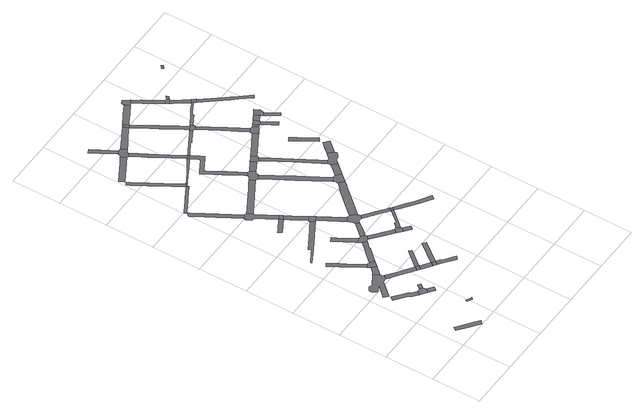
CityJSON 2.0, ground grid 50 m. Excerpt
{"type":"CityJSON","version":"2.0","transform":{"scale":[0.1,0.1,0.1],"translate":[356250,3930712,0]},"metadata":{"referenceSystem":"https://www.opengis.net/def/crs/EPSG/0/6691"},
"CityObjects":{
"road1":{"type":"Road","attributes":{"RoadStructureAttribute.sectionType":"1"},"geometry":[{"type":"MultiSurface","lod":"1","boundaries":[[[0,1,2,3,4,5]]]}]},
"road2":{"type":"Road","attributes":{"RoadStructureAttribute.sectionType":"1"},"geometry":[{"type":"MultiSurface","lod":"1","boundaries":[[[6,7,8,9,10,11,12,13,14,15]]]}]},
"road3":{"type":"Road","geometry":[{"type":"MultiSurface","lod":"1","boundaries":[[[16,17,18,19,20,21,22,23,24,25,26,27,28,29,30,31,32,33,34,35,36,37]]]}]},
"road4":{"type":"Road","geometry":[{"type":"MultiSurface","lod":"1","boundaries":[[[38,15,14,39,40,41]]]}]},
"road5":{"type":"Road","geometry":[{"type":"MultiSurface","lod":"1","boundaries":[[[42,43,44,45,46,47,48]]]}]},
"road6":{"type":"Road","attributes":{"RoadStructureAttribute.sectionType":"1"},"geometry":[{"type":"MultiSurface","lod":"1","boundaries":[[[49,50,40,39]]]}]},
"road7":{"type":"Road","geometry":[{"type":"MultiSurface","lod":"1","boundaries":[[[51,52,38,41]]]}]},
"road8":{"type":"Road","attributes":{"RoadStructureAttribute.sectionType":"1"},"geometry":[{"type":"MultiSurface","lod":"1","boundaries":[[[53,54,55,56,57,58,59,60,61,62]]]}]},
"road9":{"type":"Road","attributes":{"RoadStructureAttribute.sectionType":"1"},"geometry":[{"type":"MultiSurface","lod":"1","boundaries":[[[63,64,65,66,16,37]]]}]},
"road10":{"type":"Road","attributes":{"RoadStructureAttribute.sectionType":"1"},"geometry":[{"type":"MultiSurface","lod":"1","boundaries":[[[33,67,68,69,70,71,72,73,74,75,34]]]}]},
"road11":{"type":"Road","geometry":[{"type":"MultiSurface","lod":"1","boundaries":[[[76,53,62,64,63,77]]]}]},
"road12":{"type":"Road","geometry":[{"type":"MultiSurface","lod":"1","boundaries":[[[72,71,78,79]]]}]},
"road13":{"type":"Road","attributes":{"RoadStructureAttribute.sectionType":"1"},"geometry":[{"type":"MultiSurface","lod":"1","boundaries":[[[80,81,82,83,84,85,86,87,88,89,90]]]}]},
"road14":{"type":"Road","attributes":{"RoadStructureAttribute.sectionType":"1"},"geometry":[{"type":"MultiSurface","lod":"1","boundaries":[[[91,79,78,92]]]}]},
"road15":{"type":"Road","attributes":{"RoadStructureAttribute.sectionType":"1"},"geometry":[{"type":"MultiSurface","lod":"1","boundaries":[[[93,94,95,96,97,98,99,100,101,102,76,77]]]}]},
"road16":{"type":"Road","geometry":[{"type":"MultiSurface","lod":"1","boundaries":[[[103,104,91,92]]]}]},
"road17":{"type":"Road","geometry":[{"type":"MultiSurface","lod":"1","boundaries":[[[105,106,72,79]]]}]},
"road18":{"type":"Road","attributes":{"RoadStructureAttribute.sectionType":"1"},"geometry":[{"type":"MultiSurface","lod":"1","boundaries":[[[107,108,109,110,111,112,113,114,115,116,117,118]]]}]},
"road19":{"type":"Road","attributes":{"RoadStructureAttribute.sectionType":"1"},"geometry":[{"type":"MultiSurface","lod":"1","boundaries":[[[119,120,121,122,123,124,125]]]}]},
"road20":{"type":"Road","geometry":[{"type":"MultiSurface","lod":"1","boundaries":[[[126,127,128,129,130]]]}]},
"road21":{"type":"Road","attributes":{"RoadStructureAttribute.sectionType":"1"},"geometry":[{"type":"MultiSurface","lod":"1","boundaries":[[[103,131,132,133,134,135,104]]]}]},
"road22":{"type":"Road","geometry":[{"type":"MultiSurface","lod":"1","boundaries":[[[136,137,138,119,125,98,97,139,140]]]}]},
"road23":{"type":"Road","geometry":[{"type":"MultiSurface","lod":"1","boundaries":[[[117,141,142,143,126,144,145,146,147,148,118]]]}]},
"road24":{"type":"Road","geometry":[{"type":"MultiSurface","lod":"1","boundaries":[[[104,149,150,91]]]}]},
"road25":{"type":"Road","attributes":{"RoadStructureAttribute.sectionType":"1"},"geometry":[{"type":"MultiSurface","lod":"1","boundaries":[[[151,152,153,154,155,156,112,157,158,159,160,161]]]}]},
"road26":{"type":"Road","geometry":[{"type":"MultiSurface","lod":"1","boundaries":[[[126,130,162,144]]]}]},
"road27":{"type":"Road","attributes":{"RoadStructureAttribute.sectionType":"1"},"geometry":[{"type":"MultiSurface","lod":"1","boundaries":[[[163,164,165,166,167,162,130]]]}]},
"road28":{"type":"Road","attributes":{"RoadStructureAttribute.sectionType":"1"},"geometry":[{"type":"MultiSurface","lod":"1","boundaries":[[[168,169,170,171,172,136,140,173,174,175,176,177]]]}]},
"road29":{"type":"Road","attributes":{"RoadStructureAttribute.sectionType":"1"},"geometry":[{"type":"MultiSurface","lod":"1","boundaries":[[[178,179,180,181,182,183,184,138,137]]]}]},
"road30":{"type":"Road","geometry":[{"type":"MultiSurface","lod":"1","boundaries":[[[185,186,166,165,82,81,187]]]}]},
"road31":{"type":"Road","attributes":{"RoadStructureAttribute.sectionType":"1"},"geometry":[{"type":"MultiSurface","lod":"1","boundaries":[[[188,189,190,191,192,193,194,195,196,197,198,199,200,201,202,161]]]}]},
"road32":{"type":"Road","attributes":{"RoadStructureAttribute.sectionType":"1"},"geometry":[{"type":"MultiSurface","lod":"1","boundaries":[[[185,187,203,204,205]]]}]},
"road33":{"type":"Road","geometry":[{"type":"MultiSurface","lod":"1","boundaries":[[[188,161,160,206,207,208,209,210]]]}]},
"road34":{"type":"Road","geometry":[{"type":"MultiSurface","lod":"1","boundaries":[[[211,212,213,214,168,177]]]}]},
"road35":{"type":"Road","attributes":{"RoadStructureAttribute.sectionType":"1"},"geometry":[{"type":"MultiSurface","lod":"1","boundaries":[[[215,216,217,218,147,146,219,220,221,222,223,224,225]]]}]},
"road36":{"type":"Road","geometry":[{"type":"MultiSurface","lod":"1","boundaries":[[[204,226,227,183,182,228,229,230,231,232,233,205]]]}]},
"road37":{"type":"Road","attributes":{"RoadStructureAttribute.sectionType":"1"},"geometry":[{"type":"MultiSurface","lod":"1","boundaries":[[[234,235,236,237,238,239,240,241]]]}]},
"road38":{"type":"Road","geometry":[{"type":"MultiSurface","lod":"1","boundaries":[[[242,243,212,211]]]}]},
"road39":{"type":"Road","attributes":{"RoadStructureAttribute.sectionType":"1"},"geometry":[{"type":"MultiSurface","lod":"1","boundaries":[[[244,245,246,247,248,249,214,213,250,251]]]}]},
"road40":{"type":"Road","attributes":{"RoadStructureAttribute.sectionType":"1"},"geometry":[{"type":"MultiSurface","lod":"1","boundaries":[[[252,253,254,255,256,257,231,230,258,259,260,261,262,244]]]}]},
"road41":{"type":"Road","attributes":{"RoadStructureAttribute.sectionType":"1"},"geometry":[{"type":"MultiSurface","lod":"1","boundaries":[[[209,263,264,265,266,267,268,269,270,271,272,273,274,275,276,277,278,279,280,281,282,283,284,285,286,287,288,289,290,291,292,293,294,295,296,271,297,298,299,300,301,302,210]]]}]},
"road42":{"type":"Road","attributes":{"RoadStructureAttribute.sectionType":"1"},"geometry":[{"type":"MultiSurface","lod":"1","boundaries":[[[303,304,305,306,307,308,309]]]}]},
"road43":{"type":"Road","geometry":[{"type":"MultiSurface","lod":"1","boundaries":[[[310,309,308,311,236,235,312,313,314,315,316]]]}]},
"road44":{"type":"Road","geometry":[{"type":"MultiSurface","lod":"1","boundaries":[[[252,244,251,317]]]}]},
"road45":{"type":"Road","attributes":{"RoadStructureAttribute.sectionType":"1"},"geometry":[{"type":"MultiSurface","lod":"1","boundaries":[[[232,318,319,320,321,322,323,324,325,326,327,233]]]}]},
"road46":{"type":"Road","attributes":{"RoadStructureAttribute.sectionType":"1"},"geometry":[{"type":"MultiSurface","lod":"1","boundaries":[[[328,329,330,331,332,313,312,333,334,335,336,337,338,339]]]}]},
"road47":{"type":"Road","geometry":[{"type":"MultiSurface","lod":"1","boundaries":[[[340,341,342,343,285,284,344,345,225,224,346]]]}]},
"road48":{"type":"Road","geometry":[{"type":"MultiSurface","lod":"1","boundaries":[[[271,296,339,338,297]]]}]},
"road49":{"type":"Road","attributes":{"RoadStructureAttribute.sectionType":"1"},"geometry":[{"type":"MultiSurface","lod":"1","boundaries":[[[347,348,349,350,351,352,353,354,355,356,340,346]]]}]},
"road50":{"type":"Road","attributes":{"RoadStructureAttribute.sectionType":"1"},"geometry":[{"type":"MultiSurface","lod":"1","boundaries":[[[357,358,359,360,361,362,363,317,251]]]}]},
"road51":{"type":"Road","attributes":{"RoadStructureAttribute.sectionType":"1"},"geometry":[{"type":"MultiSurface","lod":"1","boundaries":[[[364,343,342,365]]]}]},
"road52":{"type":"Road","attributes":{"RoadStructureAttribute.sectionType":"1"},"geometry":[{"type":"MultiSurface","lod":"1","boundaries":[[[366,367,368,310,316,369,370,371,372,373]]]}]},
"road53":{"type":"Road","geometry":[{"type":"MultiSurface","lod":"1","boundaries":[[[374,352,351,375,323,322,376,377]]]}]},
"road54":{"type":"Road","geometry":[{"type":"MultiSurface","lod":"1","boundaries":[[[378,379,380,364,365,381,382]]]}]},
"road55":{"type":"Road","attributes":{"RoadStructureAttribute.sectionType":"1"},"geometry":[{"type":"MultiSurface","lod":"1","boundaries":[[[296,383,384,385,386,387,388,389,390,391,392,393,394,395,396,339]]]}]},
"road56":{"type":"Road","geometry":[{"type":"MultiSurface","lod":"1","boundaries":[[[397,398,366,373]]]}]},
"road57":{"type":"Road","attributes":{"RoadStructureAttribute.sectionType":"1"},"geometry":[{"type":"MultiSurface","lod":"1","boundaries":[[[381,399,400,401,402,403,404,405,406,382]]]}]},
"road58":{"type":"Road","attributes":{"RoadStructureAttribute.sectionType":"1"},"geometry":[{"type":"MultiSurface","lod":"1","boundaries":[[[376,407,408,409,410,377]]]}]},
"road59":{"type":"Road","attributes":{"RoadStructureAttribute.sectionType":"1"},"geometry":[{"type":"MultiSurface","lod":"1","boundaries":[[[411,412,413,414,415,416,417,418,397,373]]]}]},
"road60":{"type":"Road","attributes":{"RoadStructureAttribute.sectionType":"1"},"geometry":[{"type":"MultiSurface","lod":"1","boundaries":[[[419,379,378,420,421,422,423,424,425]]]}]},
"road61":{"type":"Road","attributes":{"RoadStructureAttribute.sectionType":"1"},"geometry":[{"type":"MultiSurface","lod":"1","boundaries":[[[397,426,427,428,429,430,431,432,433,434,435,436,437,438,439,440,441,398]]]}]},
"road62":{"type":"Road","geometry":[{"type":"MultiSurface","lod":"1","boundaries":[[[442,443,403,402,444,409,408,445,446,447,448]]]}]},
"road63":{"type":"Road","geometry":[{"type":"MultiSurface","lod":"1","boundaries":[[[449,450,451,416,415,391,390,452,453]]]}]},
"road64":{"type":"Road","attributes":{"RoadStructureAttribute.sectionType":"1"},"geometry":[{"type":"MultiSurface","lod":"1","boundaries":[[[452,454,455,456,457,458,459,460,461,462,463,464,465,466,467,453]]]}]},
"road65":{"type":"Road","attributes":{"RoadStructureAttribute.sectionType":"1"},"geometry":[{"type":"MultiSurface","lod":"1","boundaries":[[[468,469,470,471,472,442,448]]]}]},
"road66":{"type":"Road","geometry":[{"type":"MultiSurface","lod":"1","boundaries":[[[424,473,474,475,460,459,425]]]}]},
"road67":{"type":"Road","geometry":[{"type":"MultiSurface","lod":"1","boundaries":[[[476,477,434,433,478,479]]]}]},
"road68":{"type":"Road","attributes":{"RoadStructureAttribute.sectionType":"1"},"geometry":[{"type":"MultiSurface","lod":"1","boundaries":[[[480,481,482,483,484,485,486,487]]]}]},
"road69":{"type":"Road","attributes":{"RoadStructureAttribute.sectionType":"1"},"geometry":[{"type":"MultiSurface","lod":"1","boundaries":[[[449,488,489,490,491,492,493,494,495,496,497,498,499,500,501,502,503,504,505,450]]]}]},
"road70":{"type":"Road","attributes":{"RoadStructureAttribute.sectionType":"1"},"geometry":[{"type":"MultiSurface","lod":"1","boundaries":[[[474,506,507,475]]]}]},
"road71":{"type":"Road","attributes":{"RoadStructureAttribute.sectionType":"1"},"geometry":[{"type":"MultiSurface","lod":"1","boundaries":[[[508,509,510,511,512,513,514,479,478,515,516,517]]]}]},
"road72":{"type":"Road","geometry":[{"type":"MultiSurface","lod":"1","boundaries":[[[507,506,518,519,520,521]]]}]},
"road73":{"type":"Road","geometry":[{"type":"MultiSurface","lod":"1","boundaries":[[[522,523,524,508,517,525,526]]]}]},
"road74":{"type":"Road","geometry":[{"type":"MultiSurface","lod":"1","boundaries":[[[527,528,529,519,518]]]}]},
"road75":{"type":"Road","attributes":{"RoadStructureAttribute.sectionType":"1"},"geometry":[{"type":"MultiSurface","lod":"1","boundaries":[[[530,522,526,531,532,498,533]]]}]},
"road76":{"type":"Road","attributes":{"RoadStructureAttribute.sectionType":"1"},"geometry":[{"type":"MultiSurface","lod":"1","boundaries":[[[520,534,535,536,521]]]}]},
"road77":{"type":"Road","geometry":[{"type":"MultiSurface","lod":"1","boundaries":[[[523,537,538,524]]]}]},
"road78":{"type":"Road","geometry":[{"type":"MultiSurface","lod":"1","boundaries":[[[498,497,539,540,541,542,533]]]}]},
"road79":{"type":"Road","geometry":[{"type":"MultiSurface","lod":"1","boundaries":[[[543,544,545,535,534,546]]]}]},
"road80":{"type":"Road","geometry":[{"type":"MultiSurface","lod":"1","boundaries":[[[547,548,549,550,543,546]]]}]},
"road81":{"type":"Road","attributes":{"RoadStructureAttribute.sectionType":"1"},"geometry":[{"type":"MultiSurface","lod":"1","boundaries":[[[551,552,553,554,540,539,555,556,557,558,559]]]}]},
"road82":{"type":"Road","geometry":[{"type":"MultiSurface","lod":"1","boundaries":[[[560,561,562,563]]]}]}
},
"vertices":[
[118,160,0],[203,96,0],[321,6,0],[351,39,0],[286,89,0],[146,195,0],
[296,746,0],[274,776,0],[273,777,0],[151,872,0],[123,836,0],[241,745,0],[244,740,0],[264,714,0],[314,676,0],[341,712,0],
[293,1164,0],[176,1095,0],[148,1106,0],[113,1085,0],[114,1084,0],[111,1055,0],[141,1003,0],[196,1035,0],[212,1042,0],[174,1000,0],[151,974,0],[111,930,0],[149,894,0],[155,898,0],[160,904,0],[251,1007,0],[271,1029,0],[315,1034,0],[341,1069,0],[330,1077,0],[328,1105,0],[327,1107,0],
[377,717,0],[379,627,0],[406,663,0],[404,694,0],
[492,289,0],[477,276,0],[529,243,0],[546,262,0],[542,264,0],[540,261,0],[511,278,0],
[441,580,0],[468,616,0],
[435,735,0],[406,757,0],
[375,1275,0],[280,1433,0],[247,1487,0],[210,1550,0],[184,1592,0],[151,1572,0],[161,1554,0],[215,1465,0],[262,1388,0],[342,1255,0],
[400,1187,0],[361,1223,0],[322,1181,0],[305,1171,0],
[335,1018,0],[351,1007,0],[357,1002,0],[424,954,0],[557,859,0],[583,897,0],[461,982,0],[452,988,0],[371,1046,0],
[406,1270,0],[444,1236,0],
[585,839,0],[610,874,0],
[265,1779,0],[561,1950,0],[538,1994,0],[291,1850,0],[254,1829,0],[242,1822,0],[245,1817,0],[258,1795,0],[132,1721,0],[116,1711,0],[122,1700,0],
[709,808,0],[682,770,0],
[465,1259,0],[555,1358,0],[552,1363,0],[609,1425,0],[613,1429,0],[580,1460,0],[577,1456,0],[516,1389,0],[497,1369,0],[438,1304,0],
[718,744,0],[744,780,0],
[742,1033,0],[715,1055,0],
[171,2733,0],[159,2754,0],[106,2845,0],[37,2963,0],[29,2976,0],[28,2979,0],[3,2940,0],[26,2902,0],[125,2732,0],[137,2712,0],[252,2514,0],[286,2535,0],
[599,1515,0],[531,1627,0],[477,1727,0],[437,1706,0],[491,1606,0],[551,1508,0],[561,1491,0],
[410,2247,0],[299,2183,0],[268,2165,0],[289,2128,0],[431,2210,0],
[763,712,0],[868,626,0],[900,661,0],[793,739,0],[773,759,0],
[667,1470,0],[667,1486,0],[629,1512,0],[619,1436,0],[638,1436,0],
[245,2486,0],[275,2434,0],[294,2445,0],[453,2272,0],[341,2463,0],[344,2474,0],[316,2528,0],[298,2532,0],
[896,978,0],[861,1005,0],
[283,3159,0],[173,3096,0],[164,3090,0],[68,3035,0],[47,3022,0],[14,3003,0],[41,2987,0],[153,3052,0],[185,3071,0],[307,3142,0],[294,3165,0],
[472,2239,0],
[461,2159,0],[492,2104,0],[543,2014,0],[589,2040,0],[511,2173,0],
[871,1304,0],[843,1328,0],[781,1379,0],[778,1381,0],[756,1399,0],[717,1372,0],[750,1346,0],[752,1345,0],[814,1294,0],[842,1270,0],
[669,1489,0],[671,1492,0],[717,1541,0],[764,1605,0],[771,1612,0],[744,1638,0],[664,1550,0],
[621,1985,0],[601,2019,0],[578,1960,0],
[323,3183,0],[297,3227,0],[270,3271,0],[218,3359,0],[213,3367,0],[153,3467,0],[68,3609,0],[53,3633,0],[45,3647,0],[19,3626,0],[39,3591,0],[119,3458,0],[191,3337,0],[230,3272,0],[262,3218,0],
[688,1772,0],[721,1716,0],[764,1742,0],
[312,3145,0],[304,3157,0],[323,3168,0],[329,3172,0],[323,3182,0],
[896,1224,0],[925,1258,0],[926,1274,0],[893,1305,0],
[640,2717,0],[580,2682,0],[512,2642,0],[367,2558,0],[396,2505,0],[421,2520,0],[540,2589,0],[611,2630,0],[694,2680,0],[699,2683,0],[669,2734,0],
[735,1691,0],[744,1675,0],[786,1628,0],[827,1627,0],[829,1627,0],[853,1656,0],[850,1686,0],[795,1739,0],
[184,3734,0],[309,3807,0],[279,3859,0],[241,3837,0],[218,3824,0],[154,3787,0],[21,3710,0],[47,3655,0],
[961,1169,0],[990,1203,0],
[1053,1453,0],[1032,1429,0],[963,1348,0],[956,1343,0],[949,1341,0],[937,1349,0],[1055,1424,0],[1070,1442,0],
[1073,1487,0],[1049,1506,0],[951,1581,0],[944,1586,0],[914,1610,0],[880,1635,0],[874,1592,0],[899,1573,0],[921,1555,0],[926,1551,0],[998,1496,0],
[359,3189,0],[462,3249,0],[464,3246,0],[501,3268,0],[502,3269,0],[509,3272,0],[562,3303,0],[584,3316,0],[603,3327,0],[620,3296,0],[637,3267,0],[644,3255,0],[640,3241,0],[638,3235,0],[520,3167,0],[493,3151,0],[503,3133,0],[558,3039,0],[598,2971,0],[615,2942,0],[700,2797,0],[711,2778,0],[746,2797,0],[701,2875,0],[650,2962,0],[637,2985,0],[593,3059,0],[555,3124,0],[560,3144,0],[678,3211,0],[705,3227,0],[683,3266,0],[661,3305,0],[638,3347,0],[588,3344,0],[546,3317,0],[471,3269,0],[462,3263,0],[456,3259,0],[358,3202,0],
[257,4058,0],[203,4151,0],[168,4131,0],[180,4111,0],[223,4038,0],[304,3897,0],[338,3918,0],
[367,3911,0],[295,3869,0],[328,3802,0],[362,3824,0],[365,3836,0],[367,3841,0],[397,3859,0],
[1093,1472,0],
[896,1739,0],[1032,1893,0],[1083,1951,0],[1090,1958,0],[1129,2003,0],[1079,2046,0],[1022,1981,0],[1017,1989,0],[918,1877,0],[806,1751,0],
[597,3417,0],[490,3603,0],[482,3617,0],[449,3673,0],[404,3751,0],[386,3701,0],[415,3651,0],[447,3597,0],[454,3585,0],[589,3353,0],[592,3347,0],[628,3364,0],
[772,2700,0],[778,2727,0],[798,2739,0],[767,2791,0],[706,2755,0],[700,2751,0],[728,2676,0],
[746,2645,0],[900,2383,0],[903,2379,0],[976,2256,0],[1072,2096,0],[1115,2122,0],[988,2335,0],[945,2408,0],[942,2412,0],[843,2579,0],
[1110,1413,0],[1240,1315,0],[1385,1216,0],[1409,1252,0],[1314,1316,0],[1263,1344,0],[1196,1395,0],
[872,2852,0],[902,2800,0],
[605,4049,0],[488,3981,0],[482,3977,0],[456,3893,0],[499,3918,0],[511,3925,0],[609,3983,0],[626,3993,0],
[1127,2121,0],[1083,2077,0],[1193,2076,0],[1143,2119,0],
[963,2836,0],[927,2884,0],[909,2874,0],[921,2795,0],[955,2817,0],
[657,3358,0],[776,3429,0],[783,3418,0],[796,3426,0],[800,3428,0],[871,3469,0],[905,3489,0],[909,3492,0],[900,3520,0],[876,3506,0],[784,3453,0],[768,3444,0],[655,3378,0],[647,3373,0],
[661,4014,0],[631,4064,0],
[934,2773,0],[1078,2522,0],[1203,2305,0],[1231,2257,0],[1265,2277,0],[1223,2351,0],[1113,2542,0],[1110,2547,0],
[1208,2093,0],[1281,2176,0],[1230,2220,0],[1158,2137,0],
[725,3829,0],[769,3757,0],[832,3651,0],[884,3565,0],[908,3525,0],[942,3545,0],[893,3628,0],[803,3777,0],
[1056,2960,0],[1089,2910,0],[1114,2924,0],[1117,2926,0],[1174,2959,0],[1208,2979,0],[1175,3029,0],
[689,4030,0],[715,4045,0],[727,4051,0],[748,4063,0],[754,4066,0],[766,4073,0],[771,4076,0],[872,4134,0],[841,4187,0],[729,4122,0],[729,4121,0],[713,4112,0],[710,4110,0],[686,4097,0],[664,4084,0],[649,4075,0],
[1332,2328,0],[1285,2275,0],[1235,2249,0],[1313,2213,0],[1348,2218,0],[1387,2252,0],[1384,2283,0],
[976,3530,0],[954,3552,0],[943,3546,0],[932,3486,0],[970,3500,0],
[996,3379,0],[1056,3278,0],[1066,3262,0],[1131,3144,0],[1162,3088,0],[1181,3055,0],[1215,3077,0],[1197,3107,0],[1171,3156,0],[1115,3257,0],[1113,3261,0],[1113,3262,0],[1102,3280,0],[1037,3388,0],
[1392,2293,0],[1477,2389,0],[1429,2435,0],[1385,2388,0],[1346,2344,0],
[1234,2995,0],[1275,3018,0],[1245,3070,0],
[880,4233,0],[845,4212,0],[894,4147,0],[924,4169,0],
[1352,2662,0],[1322,2712,0],[1313,2727,0],[1274,2703,0],[1286,2684,0],[1331,2611,0],[1421,2464,0],[1457,2492,0],
[977,3531,0],[1081,3591,0],[1073,3601,0],[1087,3609,0],[1092,3612,0],[1109,3623,0],[1135,3639,0],[1144,3645,0],[1149,3648,0],[1208,3678,0],[1196,3693,0],[1138,3662,0],[1135,3661,0],[1122,3653,0],[1097,3636,0],[1081,3627,0],[1075,3623,0],[1061,3614,0],
[1297,3031,0],[1266,3083,0],
[1090,3909,0],[1047,3979,0],[1034,3999,0],[981,4082,0],[973,4093,0],[968,4100,0],[948,4131,0],[947,4057,0],[961,4035,0],[1056,3887,0],
[1305,3029,0],[1342,3046,0],[1342,3057,0],[1319,3113,0],
[1112,3875,0],[1123,3883,0],[1108,3904,0],[1062,3877,0],[1079,3852,0],
[1359,2939,0],[1392,2884,0],[1426,2905,0],
[1129,3851,0],[1099,3824,0],[1155,3749,0],[1228,3718,0],
[1399,3090,0],[1369,3142,0],[1348,3130,0],
[1153,3905,0],[1142,3928,0],
[1226,3656,0],[1254,3678,0],[1259,3684,0],[1236,3708,0],
[1447,3082,0],[1457,3124,0],[1431,3179,0],[1415,3063,0],
[1427,3042,0],[1501,2932,0],[1531,2951,0],[1459,3062,0],
[1583,3274,0],[1493,3384,0],[1448,3438,0],[1415,3478,0],[1377,3468,0],[1420,3416,0],[1467,3358,0],[1550,3256,0],[1554,3251,0],
[1418,4133,0],[1450,4156,0],[1436,4176,0],[1404,4152,0]
]}
